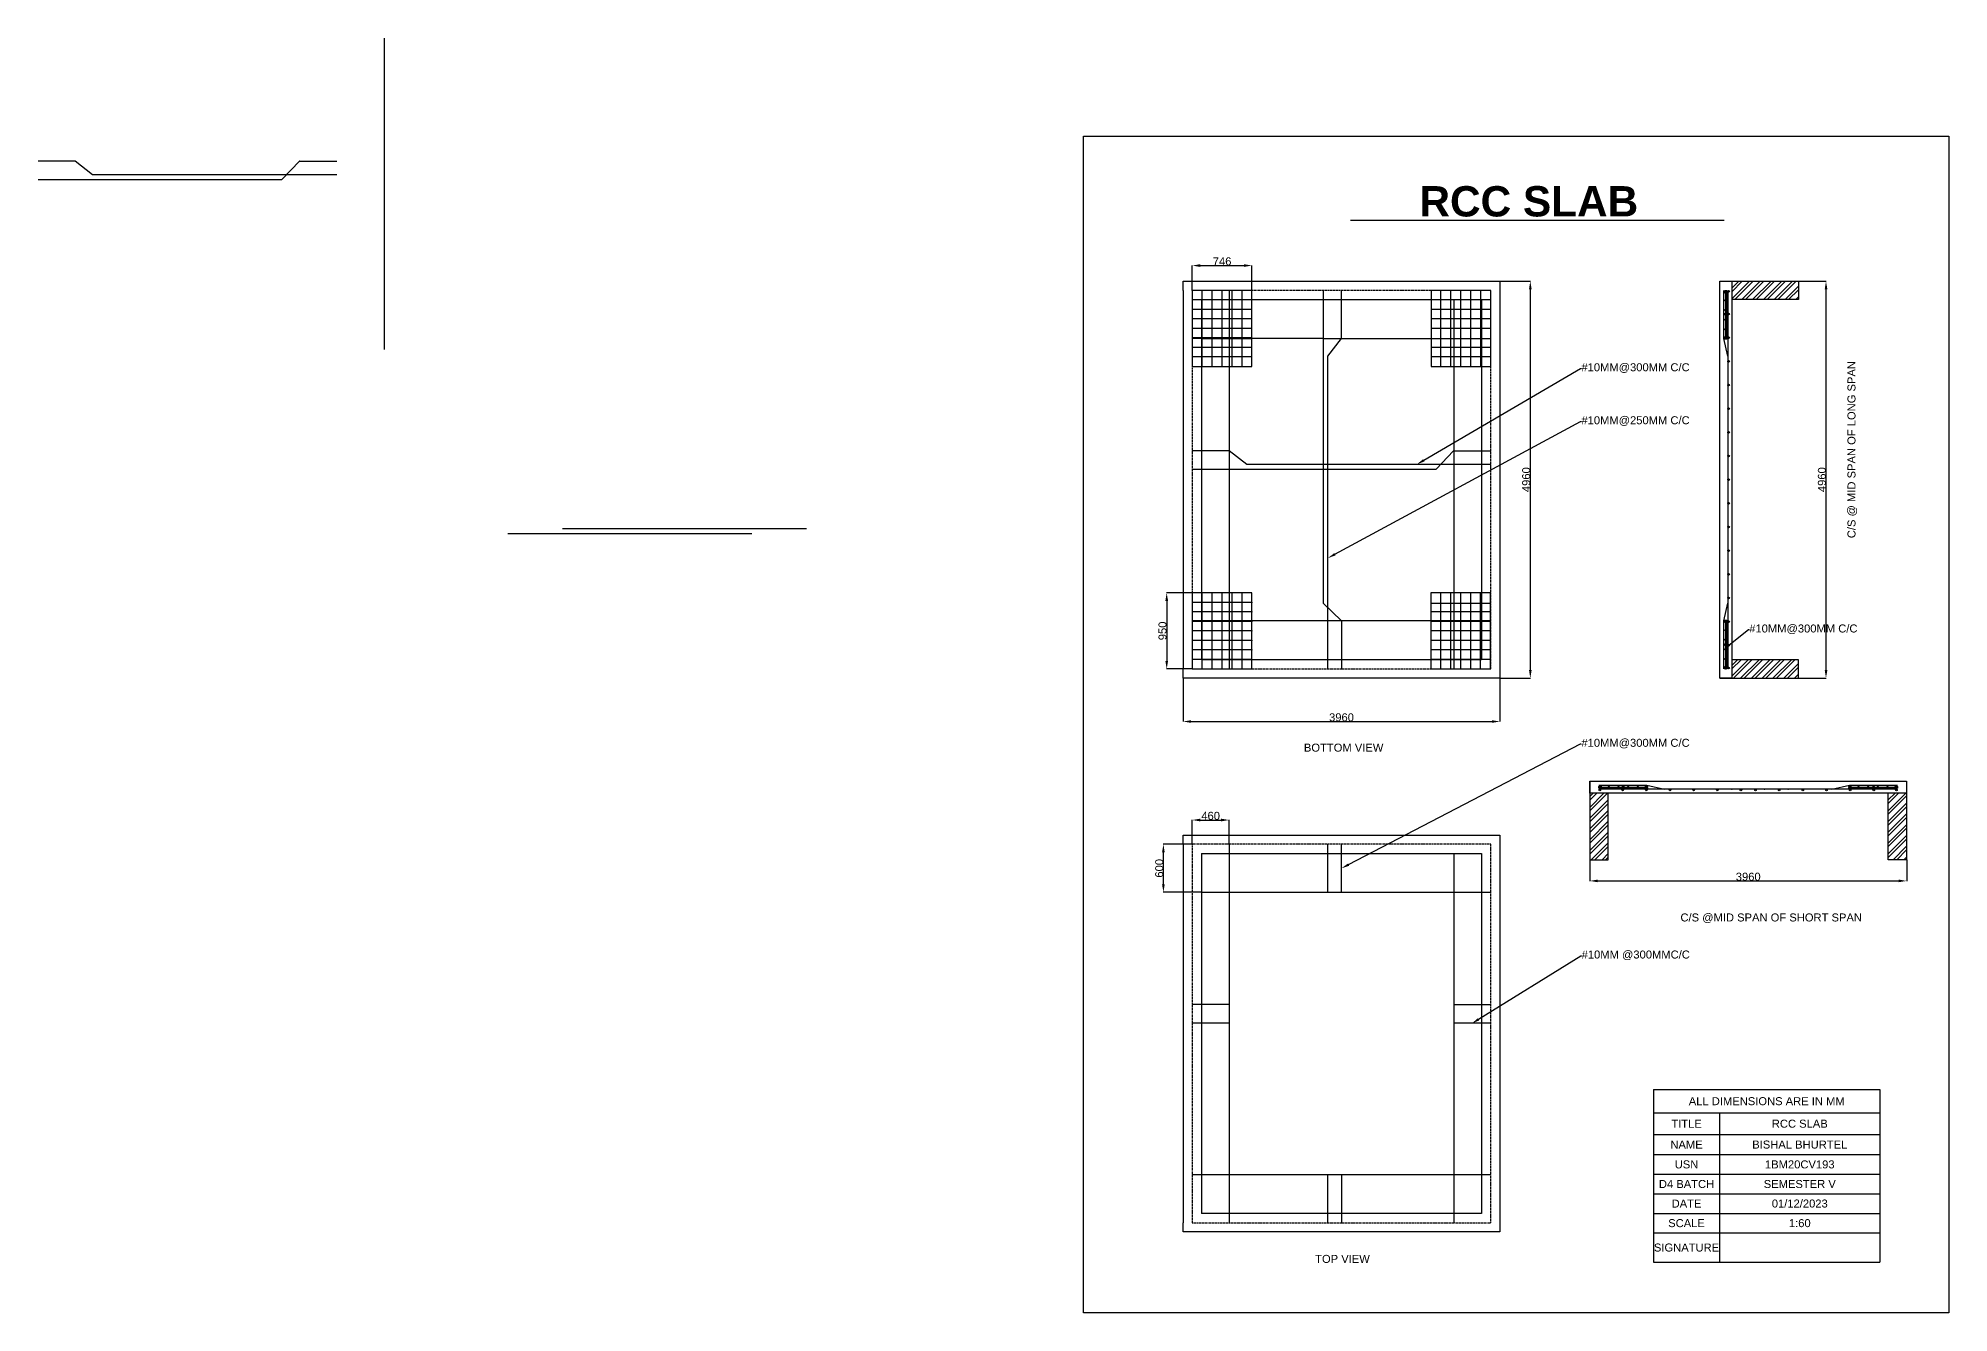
# Model space of a CAD drawing. Header units: millimetres. Extents: x -15359 to 171203, y -161916 to 32466.
# Drawn here: x 38342 to 62215, y -4681 to 11249 of the extents above; entities that cross this region are included whole.
import ezdxf
from ezdxf import colors
from ezdxf.entities.mleader import LeaderData, LeaderLine
from ezdxf.math import Vec2, Vec3

# ---------------------------------------------------------------- set-up
doc = ezdxf.new("R2010")
doc.units = ezdxf.units.MM
doc.header["$MEASUREMENT"] = 0
doc.linetypes.add('HIDDENX2', pattern=[19.05, 12.7, -6.35])
doc.layers.add('HATC', color=250, linetype='Continuous')
doc.styles.add('Annotative', font='Arial.ttf')
doc.styles.get("Standard").update_dxf_attribs({"font": 'Arial.ttf'})
doc.dimstyles.new('ISO-25', dxfattribs={"dimtxt": 2.5, "dimasz": 2.5, "dimexe": 1.25, "dimexo": 0.625, "dimtad": 1, "dimtxsty": 'Standard', "dimcen": 2.5, "dimadec": 0, "dimazin": 0, "dimtfac": 1, "dimtmove": 0, "dimatfit": 3, "dimfxl": 0, "dimarcsym": 0})
pattern_1 = [(45, (50512.37, 2366.05), (-67.3519, 67.3519), []), (45, (50557.27, 2366.05), (-67.3519, 67.3519), [])]

# ---------------------------------------------------------------- blocks, each defined once
blk = doc.blocks.new('*D183')
at = {"color": 0, "lineweight": -2}
for p, q in [((52647, 3251), (52647, 2707)), ((56607, 3251), (56607, 2707)), ((52747, 2708), (56507, 2708))]:
    blk.add_line(p, q, dxfattribs=at)
at = {"color": 0}
for points in [[(52747, 2725), (52747, 2692), (52647, 2708)], [(56507, 2725), (56507, 2692), (56607, 2708)]]:
    blk.add_solid(points, dxfattribs=at)
at = {"layer": 'Defpoints', "color": 0}
for p in [(52647, 3251), (56607, 3251), (56607, 2708)]:
    blk.add_point(p, dxfattribs=at)
at = {"color": 0, "insert": (54627, 2760), "char_height": 100, "attachment_point": 5}
blk.add_mtext('3960', dxfattribs=at)
blk = doc.blocks.new('*D184')
at = {"color": 0, "lineweight": -2}
for p, q in [((56608, 8211), (56988, 8211)), ((56986, 8111), (56986, 3351)), ((56608, 3251), (56988, 3251))]:
    blk.add_line(p, q, dxfattribs=at)
at = {"color": 0}
for points in [[(56970, 8111), (57003, 8111), (56986, 8211)], [(56970, 3351), (57003, 3351), (56986, 3251)]]:
    blk.add_solid(points, dxfattribs=at)
at = {"layer": 'Defpoints', "color": 0}
for p in [(56607, 8211), (56607, 3251), (56986, 3251)]:
    blk.add_point(p, dxfattribs=at)
at = {"color": 0, "insert": (56935, 5731), "char_height": 100, "attachment_point": 5, "rotation": 90}
blk.add_mtext('4960', dxfattribs=at)
blk = doc.blocks.new('*D185')
at = {"color": 0, "lineweight": -2}
for p, q in [((52762, 4316), (52442, 4316)), ((52443, 4216), (52443, 3466)), ((52762, 3366), (52442, 3366))]:
    blk.add_line(p, q, dxfattribs=at)
at = {"color": 0}
for points in [[(52426, 4216), (52460, 4216), (52443, 4316)], [(52426, 3466), (52460, 3466), (52443, 3366)]]:
    blk.add_solid(points, dxfattribs=at)
at = {"layer": 'Defpoints', "color": 0}
for p in [(52762, 4316), (52443, 3366), (52762, 3366)]:
    blk.add_point(p, dxfattribs=at)
at = {"color": 0, "insert": (52391, 3841), "char_height": 100, "attachment_point": 5, "rotation": 90}
blk.add_mtext('950', dxfattribs=at)
blk = doc.blocks.new('*D186')
at = {"color": 0, "lineweight": -2}
for p, q in [((52762, 8097), (52762, 8408)), ((52862, 8407), (53408, 8407)), ((53508, 8097), (53508, 8408))]:
    blk.add_line(p, q, dxfattribs=at)
at = {"color": 0}
for points in [[(52862, 8424), (52862, 8390), (52762, 8407)], [(53408, 8424), (53408, 8390), (53508, 8407)]]:
    blk.add_solid(points, dxfattribs=at)
at = {"layer": 'Defpoints', "color": 0}
for p in [(53508, 8407), (52762, 8096), (53508, 8096)]:
    blk.add_point(p, dxfattribs=at)
at = {"color": 0, "insert": (53135, 8459), "char_height": 100, "attachment_point": 5}
blk.add_mtext('746', dxfattribs=at)
blk = doc.blocks.new('*D187')
at = {"color": 0, "lineweight": -2}
for p, q in [((60337, 8211), (60682, 8211)), ((60681, 3351), (60681, 8111)), ((60337, 3251), (60682, 3251))]:
    blk.add_line(p, q, dxfattribs=at)
at = {"color": 0}
for points in [[(60665, 8111), (60698, 8111), (60681, 8211)], [(60665, 3351), (60698, 3351), (60681, 3251)]]:
    blk.add_solid(points, dxfattribs=at)
at = {"layer": 'Defpoints', "color": 0}
for p in [(60336, 8211), (60681, 8211), (60336, 3251)]:
    blk.add_point(p, dxfattribs=at)
at = {"color": 0, "insert": (60630, 5731), "char_height": 100, "attachment_point": 5, "rotation": 90}
blk.add_mtext('4960', dxfattribs=at)
blk = doc.blocks.new('*D188')
at = {"color": 0, "lineweight": -2}
for p, q in [((57729, 980), (57729, 715)), ((61689, 980), (61689, 715)), ((57829, 716), (61589, 716))]:
    blk.add_line(p, q, dxfattribs=at)
at = {"color": 0}
for points in [[(57829, 733), (57829, 700), (57729, 716)], [(61589, 733), (61589, 700), (61689, 716)]]:
    blk.add_solid(points, dxfattribs=at)
at = {"layer": 'Defpoints', "color": 0}
for p in [(57729, 980), (61689, 980), (61689, 716)]:
    blk.add_point(p, dxfattribs=at)
at = {"color": 0, "insert": (59709, 768), "char_height": 100, "attachment_point": 5}
blk.add_mtext('3960', dxfattribs=at)
blk = doc.blocks.new('*D189')
at = {"color": 0, "lineweight": -2}
for p, q in [((52762, 1174), (52762, 1478)), ((52862, 1477), (53122, 1477)), ((53222, 1174), (53222, 1478))]:
    blk.add_line(p, q, dxfattribs=at)
at = {"color": 0}
for points in [[(52862, 1494), (52862, 1460), (52762, 1477)], [(53122, 1494), (53122, 1460), (53222, 1477)]]:
    blk.add_solid(points, dxfattribs=at)
at = {"layer": 'Defpoints', "color": 0}
for p in [(53222, 1477), (52762, 1174), (53222, 1174)]:
    blk.add_point(p, dxfattribs=at)
at = {"color": 0, "insert": (52992, 1529), "char_height": 100, "attachment_point": 5}
blk.add_mtext('460', dxfattribs=at)
blk = doc.blocks.new('*D190')
at = {"color": 0, "lineweight": -2}
for p, q in [((52762, 1174), (52400, 1174)), ((52402, 674), (52402, 1074)), ((52762, 574), (52400, 574))]:
    blk.add_line(p, q, dxfattribs=at)
at = {"color": 0}
for points in [[(52385, 1074), (52418, 1074), (52402, 1174)], [(52385, 674), (52418, 674), (52402, 574)]]:
    blk.add_solid(points, dxfattribs=at)
at = {"layer": 'Defpoints', "color": 0}
for p in [(52402, 1174), (52762, 1174), (52762, 574)]:
    blk.add_point(p, dxfattribs=at)
at = {"color": 0, "insert": (52350, 874), "char_height": 100, "attachment_point": 5, "rotation": 90}
blk.add_mtext('600', dxfattribs=at)
blk = doc.blocks.new('*T125')
at = {"layer": 'HATC', "color": 0, "linetype": 'ByBlock', "lineweight": -2}
for p, q in [((0, 0), (2829, 0)), ((0, 0), (0, -2158)), ((2829, 0), (2829, -2158)), ((0, -291), (2829, -291)), ((826, -291), (826, -2158)), ((0, -563), (2829, -563)), ((0, -813), (2829, -813)), ((0, -1058), (2829, -1058)), ((0, -1303), (2829, -1303)), ((0, -1548), (2829, -1548)), ((0, -1792), (2829, -1792)), ((0, -2158), (2829, -2158))]:
    blk.add_line(p, q, dxfattribs=at)
at = {"layer": 'HATC', "color": 0, "char_height": 100, "attachment_point": 5}
for s, insert, width in [('{\\fArial|b0|i0|c0|p0;\\C256;ALL DIMENSIONS ARE IN MM}', (1415, -146), 2829.31), ('TITLE', (413, -427), 825.53), ('RCC SLAB', (1828, -427), 2003.67), ('NAME', (413, -688), 825.53), ('BISHAL BHURTEL', (1828, -688), 2003.67), ('1BM20CV193', (1828, -936), 2003.67), ('SEMESTER V', (1828, -1181), 2003.67), ('01/12/2023', (1828, -1425), 2003.67), ('1:60', (1828, -1670), 2003.67)]:
    blk.add_mtext(s, dxfattribs=dict(at, insert=insert, width=width))
at = {"layer": 'HATC', "color": 0, "char_height": 100, "width": 825.53, "attachment_point": 5, "style": 'Annotative'}
for s, insert in [('USN', (413, -936)), ('D4 BATCH', (413, -1181)), ('DATE', (413, -1425)), ('SCALE', (413, -1670)), ('SIGNATURE', (413, -1975))]:
    blk.add_mtext(s, dxfattribs=dict(at, insert=insert))

msp = doc.modelspace()

# ---------------------------------------------------------------- hatches: boundary and pattern name
h = msp.add_hatch()
h.set_pattern_fill('ANSI32', color=256, scale=10)
h.set_pattern_definition(pattern_1)
h.paths.add_polyline_path([(60336.30247, 8211.30291), (59504.03714, 8211.30291), (59504.03714, 8096.30291), (59504.03714, 7981.30291), (60336.30247, 7981.30291)])
h.paths.add_polyline_path([(60336.30247, 3481.30291), (59504.03714, 3481.30291), (59504.03714, 3251.30291), (60336.30247, 3251.30291)])
h = msp.add_hatch(color=256)
h.dxf.hatch_style = 1
h.paths.add_polyline_path([(59441.53714, 8091.80634, 0.9399436124), (59429.58306, 8091.06549, 0.9399436124), (59441.53714, 8090.32463), (59441.53714, 8090.75829)])
h = msp.add_hatch(color=256)
h.dxf.hatch_style = 1
h.paths.add_polyline_path([(57853.3649, 1902.14514, 1), (57873.3649, 1902.14514, 1)])
h.paths.add_polyline_path([(57853.61636, 1893.60496, 1), (57841.61636, 1893.60496, 0.3784034411), (57846.8755, 1887.65088), (57848.35721, 1887.65088, 0.3784034411)])
h.paths.add_polyline_path([(57853.47284, 1881.10496, 1), (57841.47284, 1881.10496, 0.3784034411), (57846.73199, 1875.15088), (57848.2137, 1875.15088, 0.3784034411)])
h.paths.add_polyline_path([(57864.43947, 1852.84315, 0.3577877398), (57856.391, 1862.65088), (57852.48794, 1862.65088, 0.3577877398), (57844.43947, 1852.84315, 1)])
h.paths.add_polyline_path([(57961.67679, 1893.60496, 0.3784034411), (57966.93593, 1887.65088), (57968.41764, 1887.65088, 0.3784034411), (57973.67679, 1893.60496, 1)])
h.paths.add_polyline_path([(57973.53327, 1881.10496, 1), (57961.53327, 1881.10496, 0.3784034411), (57966.79242, 1875.15088), (57968.27413, 1875.15088, 0.3784034411)])
h.paths.add_polyline_path([(58081.73722, 1893.60496, 0.3784034411), (58086.99636, 1887.65088), (58088.47807, 1887.65088, 0.3784034411), (58093.73722, 1893.60496, 1)])
h.paths.add_polyline_path([(58093.5937, 1881.10496, 1), (58081.5937, 1881.10496, 0.3784034411), (58086.85285, 1875.15088), (58088.33456, 1875.15088, 0.3784034411)])
h.paths.add_polyline_path([(58135.73464, 1902.65088, 1), (58155.73464, 1902.65088, 1)])
h.paths.add_polyline_path([(58129.45879, 1852.65088, 1), (58149.45879, 1852.65088, 1)])
h.paths.add_polyline_path([(58213.79765, 1893.60496, 1), (58201.79765, 1893.60496, 0.3784034411), (58207.0568, 1887.65088), (58208.53851, 1887.65088, 0.3784034411)])
h.paths.add_polyline_path([(58201.65413, 1881.10496, 0.3784034411), (58206.91328, 1875.15088), (58208.39499, 1875.15088, 0.3784034411), (58213.65413, 1881.10496, 1)])
h.paths.add_polyline_path([(58333.85808, 1893.60496, 1), (58321.85808, 1893.60496, 0.3784034411), (58327.11723, 1887.65088), (58328.59894, 1887.65088, 0.3784034411)])
h.paths.add_polyline_path([(58321.71457, 1881.10496, 0.3784034411), (58326.97371, 1875.15088), (58328.45542, 1875.15088, 0.3784034411), (58333.71457, 1881.10496, 1)])
h.paths.add_polyline_path([(58422.94846, 1902.47757, 1), (58442.94846, 1902.47757, 1)])
h.paths.add_polyline_path([(58453.48486, 1893.60496, 1), (58441.48486, 1893.60496, 0.3784034411), (58446.744, 1887.65088), (58447.17766, 1887.65088), (58448.22571, 1887.65088, 0.3784034411)])
h.paths.add_polyline_path([(58441.34134, 1881.10496, 0.3784034411), (58446.60049, 1875.15088), (58447.03414, 1875.15088), (58448.0822, 1875.15088, 0.3784034411), (58453.34134, 1881.10496, 1)])
h.paths.add_polyline_path([(58425.08722, 1852.65088, 1), (58445.08722, 1852.65088, 1)])
h.paths.add_polyline_path([(58720.71553, 1852.65088, 1), (58740.71553, 1852.65088, 1)])
h.paths.add_polyline_path([(59036.33889, 1852.65088, 1), (59016.33889, 1852.65088, 1)])
h.paths.add_polyline_path([(59331.96389, 1852.65088, 1), (59311.96389, 1852.65088, 1)])
h.paths.add_polyline_path([(59607.58889, 1852.65088, 1), (59627.58889, 1852.65088, 1)])
h.paths.add_polyline_path([(59810.08889, 1852.65088, 1), (59790.08889, 1852.65088, 1)])
h.paths.add_polyline_path([(60105.71389, 1852.65088, 1), (60085.71389, 1852.65088, 1)])
h.paths.add_polyline_path([(60381.33889, 1852.65088, 1), (60401.33889, 1852.65088, 1)])
h.paths.add_polyline_path([(60696.96389, 1852.65088, 1), (60676.96389, 1852.65088, 1)])
h.paths.add_polyline_path([(60972.58889, 1852.65088, 1), (60992.58889, 1852.65088, 1)])
h.paths.add_polyline_path([(61268.21389, 1852.65088, 1), (61288.21389, 1852.65088, 1)])
h.paths.add_polyline_path([(61571.19794, 1852.65088, 1), (61551.19794, 1852.65088, 1)])
h.paths.add_polyline_path([(61574.60311, 1881.10496, 1), (61562.60311, 1881.10496, 0.3784034411), (61567.86226, 1875.15088), (61568.29591, 1875.15088), (61569.34397, 1875.15088, 0.3784034411)])
h.paths.add_polyline_path([(61574.60311, 1893.60496, -1), (61562.60311, 1893.60496, -1)])
h.paths.add_polyline_path([(61541.19794, 1902.47757, 1), (61561.19794, 1902.47757, 1)])
h.paths.add_polyline_path([(61442.97634, 1893.60496, 0.3784034411), (61448.23548, 1887.65088), (61449.71719, 1887.65088, 0.3784034411), (61454.97634, 1893.60496, 1)])
h.paths.add_polyline_path([(61454.97634, 1881.10496, 1), (61442.97634, 1881.10496, 0.3784034411), (61448.23548, 1875.15088), (61449.71719, 1875.15088, 0.3784034411)])
h.paths.add_polyline_path([(61322.91591, 1893.60496, 0.3784034411), (61328.17505, 1887.65088), (61329.65676, 1887.65088, 0.3784034411), (61334.91591, 1893.60496, 1)])
h.paths.add_polyline_path([(61334.91591, 1881.10496, 1), (61322.91591, 1881.10496, 0.3784034411), (61328.17505, 1875.15088), (61329.65676, 1875.15088, 0.3784034411)])
h.paths.add_polyline_path([(61266.83205, 1902.47757, 1), (61286.83205, 1902.47757, 1)])
h.paths.add_polyline_path([(61214.85547, 1893.60496, 1), (61202.85547, 1893.60496, 0.3784034411), (61208.11462, 1887.65088), (61209.59633, 1887.65088, 0.3784034411)])
h.paths.add_polyline_path([(61202.85547, 1881.10496, 0.3784034411), (61208.11462, 1875.15088), (61209.59633, 1875.15088, 0.3784034411), (61214.85547, 1881.10496, 1)])
h.paths.add_polyline_path([(61082.79504, 1893.60496, 0.3784034411), (61088.05419, 1887.65088), (61089.5359, 1887.65088, 0.3784034411), (61094.79504, 1893.60496, 1)])
h.paths.add_polyline_path([(61082.79504, 1881.10496, 0.3784034411), (61088.05419, 1875.15088), (61089.5359, 1875.15088, 0.3784034411), (61094.79504, 1881.10496, 1)])
h.paths.add_polyline_path([(60994.9574, 1902.47757, 1), (60974.9574, 1902.47757, 1)])
h.paths.add_polyline_path([(60974.73461, 1893.60496, 1), (60962.73461, 1893.60496, 0.3784034411), (60967.99376, 1887.65088), (60969.47547, 1887.65088, 0.3784034411)])
h.paths.add_polyline_path([(60962.73461, 1881.10496, 0.3784034411), (60967.99376, 1875.15088), (60969.47547, 1875.15088, 0.3784034411), (60974.73461, 1881.10496, 1)])
h = msp.add_hatch()
h.set_pattern_fill('ANSI32', color=256, scale=10)
h.set_pattern_definition(pattern_1)
h.paths.add_polyline_path([(61688.84053, 1812.65088), (61573.84053, 1812.65088), (61458.84053, 1812.65088), (61458.84053, 980.38555), (61688.84053, 980.38555)])
h.paths.add_polyline_path([(57958.84053, 1812.65088), (57728.84053, 1812.65088), (57728.84053, 980.38555), (57958.84053, 980.38555)])

# ---------------------------------------------------------------- linework, layer by layer
at = {"ltscale": 10}
for p, q in [((42665.27064, 11248.50128), (42665.27064, 7358.50128)), ((54737.70704, 8974.64732), (59409.92477, 8974.64732)), ((56032.15089, -1058.42077), (56492.15089, -1058.42077))]:
    msp.add_line(p, q, dxfattribs=at)
for p, q in [((38802.15089, 9712.44947), (38342.15089, 9712.44947)), ((39022.15089, 9542.27204), (38802.15089, 9712.44947)), ((41388.08678, 9484.26476), (41607.98566, 9712.44947)), ((41607.98566, 9712.44947), (42072.15089, 9712.44947)), ((41612.15089, 9712.44947), (41607.98566, 9712.44947)), ((38342.15089, 9484.26476), (41388.08678, 9484.26476)), ((42072.15089, 9542.27204), (39022.15089, 9542.27204)), ((52647.15089, 8096.30291), (52647.15089, 8211.30291)), ((52647.15089, 8211.30291), (56492.15089, 8211.30291)), ((56492.15089, 8211.30291), (56607.15089, 8211.30291)), ((56607.15089, 8211.30291), (56607.15089, 3366.30291)), ((59354.03714, 8211.30291), (59504.03714, 8211.30291)), ((59354.03714, 3251.30291), (59354.03714, 8211.30291)), ((59504.03714, 8211.30291), (59504.03714, 8096.30291)), ((59504.03714, 8211.30291), (60336.30247, 8211.30291)), ((60336.30247, 8211.30291), (60336.30247, 7981.30291)), ((52647.15089, 8096.30291), (52647.15089, 3366.30291)), ((53508.15089, 8096.09945), (52762.15089, 8096.09945)), ((52762.15089, 8096.09945), (52762.15089, 7146.09945)), ((53508.15089, 7977.34945), (52762.15089, 7977.34945)), ((52877.15089, 7981.30291), (52877.15089, 3481.30291)), ((52877.15089, 7981.30291), (56377.15089, 7981.30291)), ((52886.48423, 7146.09945), (52886.48423, 8096.09945)), ((53010.81756, 7146.09945), (53010.81756, 8096.09945)), ((53135.15089, 7146.09945), (53135.15089, 8096.09945)), ((53222.15089, 8096.30291), (53222.15089, 3366.30291)), ((53259.48423, 7146.09945), (53259.48423, 8096.09945)), ((53383.81756, 7146.09945), (53383.81756, 8096.09945)), ((53508.15089, 7146.09945), (53508.15089, 8096.09945)), ((54398.96618, 8096.30291), (54398.96618, 4186.20179)), ((54398.96618, 8096.30291), (54398.96618, 4186.20179)), ((54627.15089, 7496.30291), (54627.15089, 8096.30291)), ((54627.15089, 7496.30291), (54627.15089, 8096.30291)), ((56491.49211, 8095.99197), (55745.49211, 8095.99197)), ((55745.49211, 8095.99197), (55745.49211, 7145.99197)), ((56491.49211, 7977.24197), (55745.49211, 7977.24197)), ((55869.82544, 7145.99197), (55869.82544, 8095.99197)), ((55994.15877, 7145.99197), (55994.15877, 8095.99197)), ((56032.15089, 7981.30291), (56032.15089, 3366.30291)), ((56118.49211, 7145.99197), (56118.49211, 8095.99197)), ((56242.82544, 7145.99197), (56242.82544, 8095.99197)), ((56367.15877, 7145.99197), (56367.15877, 8095.99197)), ((56377.15089, 7981.30291), (56377.15089, 3481.30291)), ((56491.49211, 7145.99197), (56491.49211, 8095.99197)), ((56491.49211, 8095.99197), (56492.15089, 8095.99197)), ((59404.03714, 7496.30291), (59404.03714, 8096.79899)), ((59429.03714, 8090.75829), (59429.03714, 8096.44854)), ((59429.03714, 8096.44854), (59429.03714, 8090.75829)), ((59429.03714, 7490.45613), (59429.03714, 8090.75829)), ((59429.03714, 7490.45613), (59429.03714, 8090.75829)), ((59441.53714, 8096.44854), (59441.53714, 8090.75829)), ((59441.53714, 7490.45613), (59441.53714, 8090.75829)), ((59454.03714, 8096.30291), (59454.03714, 3366.30291)), ((59504.03714, 8096.30291), (59504.03714, 3251.30291)), ((60336.30247, 7981.30291), (59504.03714, 7981.30291)), ((53508.15089, 7858.59945), (52762.15089, 7858.59945)), ((53508.15089, 7739.84945), (52762.15089, 7739.84945)), ((56491.49211, 7858.49197), (55745.49211, 7858.49197)), ((56491.49211, 7739.74197), (55745.49211, 7739.74197)), ((53508.15089, 7621.09945), (52762.15089, 7621.09945)), ((53508.15089, 7502.34945), (52762.15089, 7502.34945)), ((52877.15089, 7496.30291), (52762.15089, 7496.30291)), ((52877.15089, 7496.30291), (53508.15089, 7496.30291)), ((54398.96618, 7496.30291), (53508.15089, 7496.30291)), ((54398.96618, 7496.30291), (54627.15089, 7496.30291)), ((54456.97346, 7276.30291), (54627.15089, 7496.30291)), ((54456.97346, 7276.30291), (54627.15089, 7496.30291)), ((54627.15089, 7496.30291), (55745.49211, 7496.30291)), ((56491.49211, 7620.99197), (55745.49211, 7620.99197)), ((55745.49211, 7496.30291), (56492.15089, 7496.30291)), ((59454.03714, 7276.30291), (59404.03714, 7496.30291)), ((53508.15089, 7383.59945), (52762.15089, 7383.59945)), ((53508.15089, 7264.84945), (52762.15089, 7264.84945)), ((54456.97346, 7011.02453), (54456.97346, 7276.30291)), ((56491.49211, 7383.49197), (55745.49211, 7383.49197)), ((56491.49211, 7264.74197), (55745.49211, 7264.74197)), ((56491.49211, 7276.30291), (56492.15089, 7276.30291)), ((52762.15089, 7146.09945), (53508.15089, 7146.09945)), ((54456.97346, 3366.30291), (54456.97346, 7011.02453)), ((54456.97346, 3366.30291), (54456.97346, 7011.02453)), ((55745.49211, 7145.99197), (56491.49211, 7145.99197)), ((53222.15089, 6092.44947), (52762.15089, 6092.44947)), ((53442.15089, 5922.27204), (53222.15089, 6092.44947)), ((55808.08678, 5864.26476), (56027.98566, 6092.44947)), ((56027.98566, 6092.44947), (56492.15089, 6092.44947)), ((56032.15089, 6092.44947), (56027.98566, 6092.44947)), ((52762.15089, 5864.26476), (55808.08678, 5864.26476)), ((56492.15089, 5922.27204), (53442.15089, 5922.27204)), ((44212.15089, 5058.50128), (47258.08678, 5058.50128)), ((47942.15089, 5116.50856), (44892.15089, 5116.50856)), ((53508.15089, 4316.30291), (52762.15089, 4316.30291)), ((52762.15089, 4316.30291), (52762.15089, 3366.30291)), ((52886.48423, 3366.30291), (52886.48423, 4316.30291)), ((53010.81756, 3366.30291), (53010.81756, 4316.30291)), ((53135.15089, 3366.30291), (53135.15089, 4316.30291)), ((53259.48423, 3366.30291), (53259.48423, 4316.30291)), ((53383.81756, 3366.30291), (53383.81756, 4316.30291)), ((53508.15089, 3366.30291), (53508.15089, 4316.30291)), ((56490.2962, 4316.30291), (55744.2962, 4316.30291)), ((55744.2962, 4316.30291), (55744.2962, 3366.30291)), ((55868.62953, 3366.30291), (55868.62953, 4316.30291)), ((55992.96286, 3366.30291), (55992.96286, 4316.30291)), ((56117.2962, 3366.30291), (56117.2962, 4316.30291)), ((56241.62953, 3366.30291), (56241.62953, 4316.30291)), ((56365.96286, 3366.30291), (56365.96286, 4316.30291)), ((56490.2962, 3366.30291), (56490.2962, 4316.30291)), ((53508.15089, 4197.55291), (52762.15089, 4197.55291)), ((53508.15089, 4078.80291), (52762.15089, 4078.80291)), ((54398.96618, 4186.20179), (54627.15089, 3966.30291)), ((54398.96618, 4186.20179), (54627.15089, 3966.30291)), ((55744.2962, 4186.20179), (56492.15089, 4186.20179)), ((56490.2962, 4078.80291), (55744.2962, 4078.80291)), ((59404.03714, 3966.30291), (59454.03714, 4186.20179)), ((56492.15089, 3966.30291), (52762.15089, 3966.30291)), ((53508.15089, 3960.05291), (52762.15089, 3960.05291)), ((53508.15089, 3841.30291), (52762.15089, 3841.30291)), ((54627.15089, 3966.30291), (54627.15089, 3366.30291)), ((54627.15089, 3966.30291), (54627.15089, 3366.30291)), ((56490.2962, 3960.05291), (55744.2962, 3960.05291)), ((56490.2962, 3841.30291), (55744.2962, 3841.30291)), ((56490.2962, 3966.30291), (56492.15089, 3966.30291)), ((59404.03714, 3366.30291), (59404.03714, 3966.30291)), ((59429.03714, 3975.33029), (59429.03714, 3969.64003)), ((59429.03714, 3369.33788), (59429.03714, 3969.64003)), ((59429.03714, 3366.30291), (59429.03714, 3966.60506)), ((59441.53714, 3975.18677), (59441.53714, 3969.49652)), ((59441.53714, 3369.19436), (59441.53714, 3969.49652)), ((59441.53714, 3366.30291), (59441.53714, 3966.60506)), ((53508.15089, 3722.55291), (52762.15089, 3722.55291)), ((53508.15089, 3603.80291), (52762.15089, 3603.80291)), ((56490.2962, 3722.55291), (55744.2962, 3722.55291)), ((56490.2962, 3603.80291), (55744.2962, 3603.80291)), ((52647.15089, 3251.30291), (52647.15089, 3366.30291)), ((53508.15089, 3485.05291), (52762.15089, 3485.05291)), ((52762.15089, 3366.30291), (53508.15089, 3366.30291)), ((56377.15089, 3481.30291), (52877.15089, 3481.30291)), ((56490.2962, 3485.05291), (55744.2962, 3485.05291)), ((55744.2962, 3366.30291), (56490.2962, 3366.30291)), ((56490.2962, 3366.30291), (56492.15089, 3366.30291)), ((56607.15089, 3366.30291), (56607.15089, 3251.30291)), ((60336.30247, 3481.30291), (59504.03714, 3481.30291)), ((60336.30247, 3251.30291), (60336.30247, 3481.30291)), ((56607.15089, 3251.30291), (52647.15089, 3251.30291)), ((59504.03714, 3251.30291), (59354.03714, 3251.30291)), ((59354.03714, 3251.30291), (60336.30247, 3251.30291)), ((57728.84053, 1812.65088), (57728.84053, 1962.65088)), ((57728.84053, 1962.65088), (59708.84053, 1962.65088)), ((57728.84053, 1962.65088), (57728.84053, 980.38555)), ((57843.84053, 1912.65088), (58443.84053, 1912.65088)), ((58443.84053, 1912.65088), (58663.73941, 1862.65088)), ((59708.84053, 1962.65088), (61688.84053, 1962.65088)), ((60753.84053, 1862.65088), (60973.84053, 1912.65088)), ((60973.84053, 1912.65088), (61574.33662, 1912.65088)), ((61688.84053, 1962.65088), (61688.84053, 1812.65088)), ((59708.84053, 1812.65088), (57728.84053, 1812.65088)), ((57843.84053, 1887.65088), (58444.14269, 1887.65088)), ((57843.84053, 1875.15088), (58444.14269, 1875.15088)), ((59708.84053, 1862.65088), (57843.84053, 1862.65088)), ((57846.73199, 1875.15088), (58447.03414, 1875.15088)), ((57846.8755, 1887.65088), (58447.17766, 1887.65088)), ((57958.84053, 980.38555), (57958.84053, 1812.65088)), ((58452.7244, 1875.15088), (58447.03414, 1875.15088)), ((58452.86791, 1887.65088), (58447.17766, 1887.65088)), ((61573.84053, 1862.65088), (59708.84053, 1862.65088)), ((61573.84053, 1812.65088), (59708.84053, 1812.65088)), ((60967.99376, 1887.65088), (61568.29591, 1887.65088)), ((60967.99376, 1887.65088), (61568.29591, 1887.65088)), ((60967.99376, 1875.15088), (61568.29591, 1875.15088)), ((61458.84053, 980.38555), (61458.84053, 1812.65088)), ((61568.29591, 1887.65088), (61573.98617, 1887.65088)), ((61573.98617, 1887.65088), (61568.29591, 1887.65088)), ((61573.98617, 1875.15088), (61568.29591, 1875.15088)), ((61688.84053, 1812.65088), (61573.84053, 1812.65088)), ((61688.84053, 1812.65088), (61688.84053, 980.38555)), ((52647.15089, 1173.61738), (52647.15089, 1288.61738)), ((52647.15089, 1288.61738), (56492.15089, 1288.61738)), ((52647.15089, 1231.11738), (52647.15089, 1288.61738)), ((56492.15089, 1288.61738), (56607.15089, 1288.61738)), ((56607.15089, 1288.61738), (56607.15089, -3556.38262)), ((52647.15089, 1173.61738), (52647.15089, -3556.38262)), ((52877.15089, 1058.61738), (52877.15089, -3441.38262)), ((52877.15089, 1058.61738), (56377.15089, 1058.61738)), ((53222.15089, 1173.61738), (53222.15089, -3556.38262)), ((54456.97346, 1058.61738), (54456.97346, 1173.61738)), ((54456.97346, 573.61738), (54456.97346, 1058.61738)), ((54627.15089, 573.61738), (54627.15089, 1173.61738)), ((54627.15089, 573.61738), (54627.15089, 1173.61738)), ((56032.15089, 1058.61738), (56032.15089, -3556.38262)), ((56377.15089, 1058.61738), (56377.15089, -3441.38262)), ((57728.84053, 980.38555), (57958.84053, 980.38555)), ((61688.84053, 980.38555), (61458.84053, 980.38555)), ((52877.15089, 573.61738), (52762.15089, 573.61738)), ((52877.15089, 573.61738), (56492.15089, 573.61738)), ((53222.15089, -830.23606), (52762.15089, -830.23606)), ((56027.98566, -830.23606), (56492.15089, -830.23606)), ((56032.15089, -830.23606), (56027.98566, -830.23606)), ((52762.15089, -1058.42077), (53222.15089, -1058.42077)), ((56492.15089, -2956.38262), (52762.15089, -2956.38262)), ((54456.97346, -3556.38262), (54456.97346, -2956.38262)), ((54456.97346, -3556.38262), (54456.97346, -2956.38262)), ((54627.15089, -2956.38262), (54627.15089, -3556.38262)), ((54627.15089, -2956.38262), (54627.15089, -3556.38262)), ((52647.15089, -3671.38262), (52647.15089, -3556.38262)), ((56377.15089, -3441.38262), (52877.15089, -3441.38262)), ((56607.15089, -3556.38262), (56607.15089, -3671.38262)), ((56607.15089, -3671.38262), (52647.15089, -3671.38262))]:
    msp.add_line(p, q)
at = {"linetype": 'HIDDENX2'}
for p, q in [((56492.15089, 8096.30291), (52762.15089, 8096.30291)), ((52762.15089, 8096.30291), (52762.15089, 3366.30291)), ((56492.15089, 3366.30291), (56492.15089, 8096.30291)), ((52762.15089, 3366.30291), (56492.15089, 3366.30291)), ((56492.15089, 1173.61738), (52762.15089, 1173.61738)), ((52762.15089, 1173.61738), (52762.15089, -3556.38262)), ((56492.15089, -3556.38262), (56492.15089, 1173.61738)), ((52762.15089, -3556.38262), (56492.15089, -3556.38262))]:
    msp.add_line(p, q, dxfattribs=at)
msp.add_lwpolyline([(51403.75526, 10024.09616), (62215.27064, 10024.09616), (62215.27064, -4681.49872), (51403.75526, -4681.49872)], close=True)
for centre, radius in [((59414.21045, 8073.66031), 10), ((59423.0244, 8091.06549), 6), ((59423.08306, 8091.06549), 6), ((59423.08306, 7971.43871), 6), ((59435.58306, 8091.06549), 6), ((59435.58306, 7971.43871), 6), ((59464.03714, 8083.66031), 10), ((59414.21045, 7799.29442), 10), ((59423.08306, 7851.37828), 6), ((59423.08306, 7731.31785), 6), ((59435.58306, 7851.37828), 6), ((59435.58306, 7731.31785), 6), ((59464.03714, 7800.67627), 10), ((59414.21045, 7507.41977), 10), ((59423.08306, 7611.25742), 6), ((59423.08306, 7491.19699), 6), ((59435.58306, 7611.25742), 6), ((59435.58306, 7491.19699), 6), ((59464.03714, 7505.05127), 10), ((59464.03714, 7209.42627), 10), ((59464.03714, 6913.80127), 10), ((59464.03714, 6618.17627), 10), ((59464.03714, 6322.55127), 10), ((59464.03714, 6026.92627), 10), ((59464.03714, 5731.30127), 10), ((59464.03714, 5435.67627), 10), ((59464.03714, 5140.05127), 10), ((59464.03714, 4844.42627), 10), ((59464.03714, 4548.80127), 10), ((59464.03714, 4253.17791), 10), ((59414.21045, 3955.41083), 10), ((59423.08306, 3969.94723), 6), ((59423.08306, 3850.32046), 6), ((59435.58306, 3969.80371), 6), ((59435.58306, 3850.17694), 6), ((59464.03714, 3957.54959), 10), ((59414.03714, 3668.19701), 10), ((59423.08306, 3730.26002), 6), ((59423.08306, 3610.19959), 6), ((59435.58306, 3730.11651), 6), ((59435.58306, 3610.05608), 6), ((59464.03714, 3661.92116), 10), ((59414.54288, 3385.82728), 10), ((59423.08306, 3490.13916), 6), ((59423.08306, 3370.07873), 6), ((59435.58306, 3489.99565), 6), ((59435.58306, 3369.93521), 6), ((59463.84487, 3376.90184), 10), ((57863.3649, 1902.14514), 10), ((58145.73464, 1902.65088), 10), ((58432.94846, 1902.47757), 10), ((60984.9574, 1902.47757), 10), ((61276.83205, 1902.47757), 10), ((61551.19794, 1902.47757), 10), ((57847.47284, 1881.10496), 6), ((57847.61636, 1893.60496), 6), ((57854.43947, 1852.84315), 10), ((57967.53327, 1881.10496), 6), ((57967.67679, 1893.60496), 6), ((58087.5937, 1881.10496), 6), ((58087.73722, 1893.60496), 6), ((58139.45879, 1852.65088), 10), ((58207.65413, 1881.10496), 6), ((58207.79765, 1893.60496), 6), ((58327.71457, 1881.10496), 6), ((58327.85808, 1893.60496), 6), ((58435.08722, 1852.65088), 10), ((58447.34134, 1881.10496), 6), ((58447.48486, 1893.60496), 6), ((58730.71553, 1852.65088), 10), ((59026.33889, 1852.65088), 10), ((59321.96389, 1852.65088), 10), ((59617.58889, 1852.65088), 10), ((59800.08889, 1852.65088), 10), ((60095.71389, 1852.65088), 10), ((60391.33889, 1852.65088), 10), ((60686.96389, 1852.65088), 10), ((60968.73461, 1893.60496), 6), ((60968.73461, 1881.10496), 6), ((60982.58889, 1852.65088), 10), ((61088.79504, 1893.60496), 6), ((61088.79504, 1881.10496), 6), ((61208.85547, 1893.60496), 6), ((61208.85547, 1881.10496), 6), ((61278.21389, 1852.65088), 10), ((61328.91591, 1893.60496), 6), ((61328.91591, 1881.10496), 6), ((61448.97634, 1893.60496), 6), ((61448.97634, 1881.10496), 6), ((61561.19794, 1852.65088), 10), ((61568.60311, 1893.66363), 6), ((61568.60311, 1893.60496), 6), ((61568.60311, 1881.10496), 6)]:
    msp.add_circle(centre, radius)
for p in [(59441.53714, 7970.69786), (59441.53714, 7850.63742), (59441.53714, 7730.57699), (59454.03714, 7800.67791), (59441.53714, 7610.51656), (59454.03714, 7505.05291), (59454.03714, 7209.42791), (59454.03714, 6913.80291), (59454.03714, 6618.17791), (59454.03714, 6322.55291), (59454.03714, 6026.92791), (59454.03714, 5731.30291), (59454.03714, 5435.67791), (59454.03714, 5140.05291), (59454.03714, 4844.42791), (59454.03714, 4548.80291), (53508.15089, 4197.55291), (53508.15089, 4078.80291), (59454.03714, 4253.17791), (53508.15089, 3960.05291), (53508.15089, 3841.30291), (59454.03714, 3957.55291), (53508.15089, 3722.55291), (53508.15089, 3603.80291), (59454.03714, 3661.92791), (52886.48423, 3366.30291), (53010.81756, 3366.30291), (53135.15089, 3366.30291), (53259.48423, 3366.30291), (53383.81756, 3366.30291), (53508.15089, 3485.05291), (58139.46553, 1862.65088), (58435.09053, 1862.65088), (58730.71553, 1862.65088), (59026.34053, 1862.65088), (59321.96553, 1862.65088), (59504.46553, 1862.65088), (59617.59053, 1862.65088), (59800.09053, 1862.65088), (59913.21553, 1862.65088), (60095.71553, 1862.65088), (60208.84053, 1862.65088), (60391.34053, 1862.65088), (60686.96553, 1862.65088), (60982.59053, 1862.65088), (61088.05419, 1875.15088), (61208.11462, 1875.15088), (61278.21553, 1862.65088), (61328.17505, 1875.15088), (61448.23548, 1875.15088)]:
    msp.add_point(p)

# ---------------------------------------------------------------- block references
msp.add_blockref('*T125', (58525.27064, -1891.49872))

# ---------------------------------------------------------------- texts
at = {"attachment_point": 1}
for s, width, gutter_width, insert, char_height in [('{\\fArial|b1|i0|c0|p34;RCC SLAB}', 6691.4398823, 17.59696, (55601.07074, 9399.52075), 378.7597934), ('      BOTTOM VIEW', 2379.6816904, 12.5, (53924.35162, 2431.80956), 100), ('C/S @MID SPAN OF SHORT SPAN', 2273.9813992, 12.5, (58862.20272, 309.45526), 100), ('TOP VIEW', 2397.0388212, 12.5, (54297.98008, -3958.01901), 100)]:
    msp.add_mtext_dynamic_manual_height_columns(s, width=width, gutter_width=gutter_width, heights=[0], dxfattribs=dict(at, insert=insert, char_height=char_height))
at = {"insert": (60949.34283, 4999.419), "char_height": 100, "attachment_point": 1, "rotation": 90}
msp.add_mtext_dynamic_manual_height_columns('C/S @ MID SPAN OF LONG SPAN', width=2330.1953258, gutter_width=12.5, heights=[0], dxfattribs=at)

# ---------------------------------------------------------------- dimensions: what is measured, and where the dimension line sits
for base, p1, p2, picture, middle in [((53508.15089, 8406.8396), (52762.15089, 8096.09945), (53508.15089, 8096.09945), '*D186', (53135.15089, 8458.5219)), ((56607.15089, 2708.38089), (52647.15089, 3251.30291), (56607.15089, 3251.30291), '*D183', (54627.15089, 2760.09729)), ((53222.15089, 1477.08518), (52762.15089, 1173.61738), (53222.15089, 1173.61738), '*D189', (52992.15089, 1528.76748)), ((61688.84053, 716.24378), (57728.84053, 980.38555), (61688.84053, 980.38555), '*D188', (59708.84053, 767.96019))]:
    dim = msp.add_linear_dim(base=base, p1=p1, p2=p2, dimstyle='ISO-25', override={"dimtxt": 100, "dimasz": 100})
    dim.commit()
    dim.dimension.update_dxf_attribs({"geometry": picture, "text_midpoint": middle})
for base, p1, p2, picture, middle in [((56986.3689, 3251.30291), (56607.15089, 8211.30291), (56607.15089, 3251.30291), '*D184', (56934.6866, 5731.30291)), ((60681.1973, 8211.30291), (60336.30247, 3251.30291), (60336.30247, 8211.30291), '*D187', (60629.515, 5731.30291)), ((52443.13579, 3366.30291), (52762.15089, 4316.30291), (52762.15089, 3366.30291), '*D185', (52391.45349, 3841.30291)), ((52401.56108, 1173.61738), (52762.15089, 573.61738), (52762.15089, 1173.61738), '*D190', (52349.87879, 873.61738))]:
    dim = msp.add_linear_dim(base=base, p1=p1, p2=p2, angle=90, dimstyle='ISO-25', override={"dimtxt": 100, "dimasz": 100})
    dim.commit()
    dim.dimension.update_dxf_attribs({"geometry": picture, "text_midpoint": middle})

# ---------------------------------------------------------------- leaders
ml = msp.add_multileader_mtext('Standard')
ml.set_content('#10MM@300MM C/C', color=256)
ml.set_leader_properties()
ml.build(insert=Vec2(0, 0))
ml.multileader.update_dxf_attribs({"arrow_head_size": 100})
ctx = ml.context
ctx.base_point, ctx.char_height, ctx.arrow_head_size, ctx.plane_origin = Vec3(57622.75421, 7121.09774), 100, 100, Vec3(55568.53957, 5922.27204)
notes = []
notes.append((ctx, [(0, (1, 1, 0), (57614.75421, 7121.09774), (1, 0), 8, [(0, [(55568.53957, 5922.27204)], 0, [])])]))
ctx.mtext.insert, ctx.mtext.flow_direction = Vec3(57624.75421, 7185.79761), 5
ml = msp.add_multileader_mtext('Standard')
ml.set_content('#10MM@250MM C/C', color=256)
ml.set_leader_properties()
ml.build(insert=Vec2(0, 0))
ml.multileader.update_dxf_attribs({"arrow_head_size": 100})
ctx = ml.context
ctx.base_point, ctx.char_height, ctx.arrow_head_size, ctx.plane_origin = Vec3(57622.75421, 6458.83367), 100, 100, Vec3(54456.97346, 4751.15358)
notes.append((ctx, [(0, (1, 1, 0), (57614.75421, 6458.83367), (1, 0), 8, [(0, [(54456.97346, 4751.15358)], 0, [])])]))
ctx.mtext.insert, ctx.mtext.flow_direction = Vec3(57624.75421, 6523.53353), 5
ml = msp.add_multileader_mtext('Standard')
ml.set_content('#10MM@300MM C/C', color=256)
ml.set_leader_properties()
ml.build(insert=Vec2(0, 0))
ctx = ml.context
ctx.base_point, ctx.char_height, ctx.plane_origin = Vec3(59719.81236, 3856.41572), 100, Vec3(59464.03714, 3661.92116)
notes.append((ctx, [(0, (1, 1, 0), (59711.81236, 3856.41572), (1, 0), 8, [(0, [(59464.03714, 3661.92116)], 0, [])])]))
ctx.mtext.insert, ctx.mtext.flow_direction = Vec3(59721.81236, 3921.11559), 5
ml = msp.add_multileader_mtext('Standard')
ml.set_content('#10MM@300MM C/C', color=256)
ml.set_leader_properties()
ml.build(insert=Vec2(0, 0))
ml.multileader.update_dxf_attribs({"arrow_head_size": 100})
ctx = ml.context
ctx.base_point, ctx.char_height, ctx.arrow_head_size, ctx.plane_origin = Vec3(57622.75421, 2427.67443), 100, 100, Vec3(54627.15089, 873.61738)
notes.append((ctx, [(0, (1, 1, 0), (57614.75421, 2427.67443), (1, 0), 8, [(0, [(54627.15089, 873.61738)], 0, [])])]))
ctx.mtext.insert, ctx.mtext.flow_direction = Vec3(57624.75421, 2492.37429), 5
ml = msp.add_multileader_mtext('Standard')
ml.set_content('#10MM @300MMC/C', color=256)
ml.set_leader_properties()
ml.build(insert=Vec2(0, 0))
ml.multileader.update_dxf_attribs({"arrow_head_size": 100})
ctx = ml.context
ctx.base_point, ctx.char_height, ctx.arrow_head_size, ctx.plane_origin = Vec3(57625.45521, -218.46119), 100, 100, Vec3(56254.85189, -1066.05232)
notes.append((ctx, [(0, (1, 1, 0), (57617.45521, -218.46119), (1, 0), 8, [(0, [(56254.85189, -1066.05232)], 0, [])])]))
ctx.mtext.insert, ctx.mtext.flow_direction = Vec3(57627.45521, -153.76133), 5
for ctx, leaders in notes:
    for number, flags, end, landing, length, lines in leaders:
        leader = LeaderData()
        leader.index, (leader.has_last_leader_line, leader.has_dogleg_vector, leader.attachment_direction) = number, flags
        leader.last_leader_point, leader.dogleg_vector, leader.dogleg_length = Vec3(end), Vec3(landing), length
        for number, points, colour, breaks in lines:
            line = LeaderLine()
            line.index, line.vertices, line.color, line.breaks = number, Vec3.list(points), colors.encode_raw_color(colour), breaks
            leader.lines.append(line)
        ctx.leaders.append(leader)

doc.saveas('drawing.dxf')
